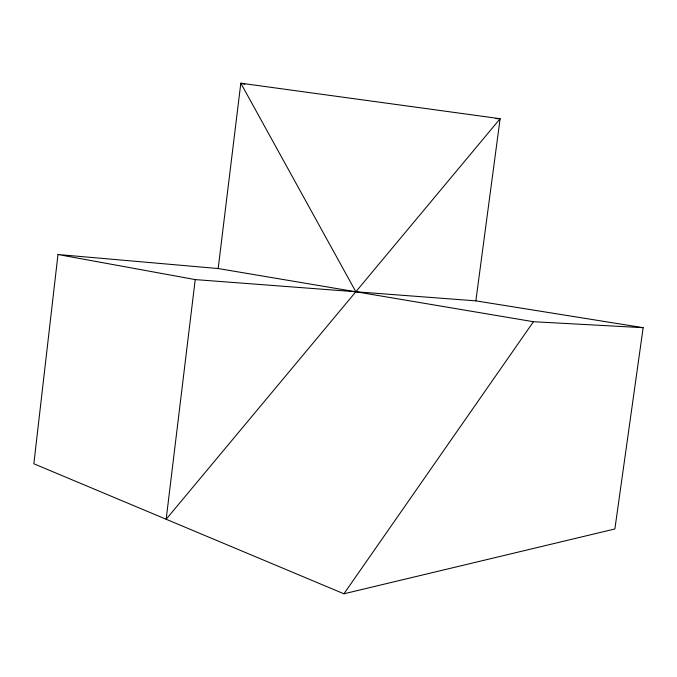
<?xml version="1.0" encoding="UTF-8"?>
<svg xmlns="http://www.w3.org/2000/svg" width="677" height="677" viewBox="0 0 677 677"><rect width="100%" height="100%" fill="white"/><g stroke="black" fill="none" stroke-linecap="round" stroke-linejoin="round"><path stroke-width="1.02" d="M57.985 254.518L33.85 463.77L343.916 593.797L614.885 528.965L643.15 327.685L475.863 300.859L195.221 279.593L57.985 254.518L218.172 268.541L533.434 321.719L643.15 327.685M195.221 279.593L166.161 519.251L500.125 118.712L240.817 83.203L218.172 268.541M475.863 300.859L500.125 118.712L495.902 118.61M343.916 593.797L533.434 321.719M244.879 84.278L240.817 83.203L355.84 291.762"/></g></svg>
